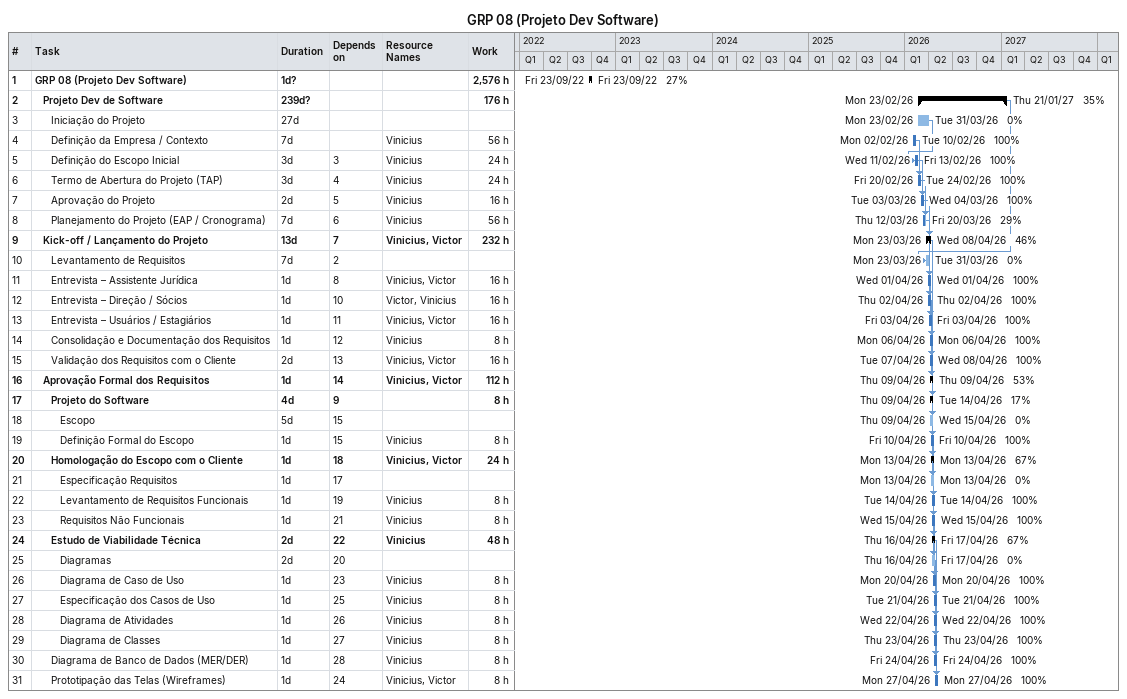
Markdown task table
GRP 08 (Projeto Dev Software)

| ID | Level | Task | Duration | Start | Finish | Predecessors | Resources | % complete | Work (h) |
|---|---|---|---|---|---|---|---|---|---|
| 1 | 1 | **GRP 08 (Projeto Dev Software)** | 1d? | 2022-09-23 | 2022-09-23 |  |  | 27 | 2576 |
| 2 | 2 | **Projeto Dev de Software** | 239d? | 2026-02-23 | 2027-01-21 |  |  | 35 | 176 |
| 3 | 3 | Iniciação do Projeto | 27d | 2026-02-23 | 2026-03-31 |  |  | 0 |  |
| 4 | 3 | Definição da Empresa / Contexto | 7d | 2026-02-02 | 2026-02-10 |  | Vinicius | 100 | 56 |
| 5 | 3 | Definição do Escopo Inicial | 3d | 2026-02-11 | 2026-02-13 | 3 | Vinicius | 100 | 24 |
| 6 | 3 | Termo de Abertura do Projeto (TAP) | 3d | 2026-02-20 | 2026-02-24 | 4 | Vinicius | 100 | 24 |
| 7 | 3 | Aprovação do Projeto | 2d | 2026-03-03 | 2026-03-04 | 5 | Vinicius | 100 | 16 |
| 8 | 3 | Planejamento do Projeto (EAP / Cronograma) | 7d | 2026-03-12 | 2026-03-20 | 6 | Vinicius | 29 | 56 |
| 9 | 2 | **Kick-off / Lançamento do Projeto** | 13d | 2026-03-23 | 2026-04-08 | 7 | Vinicius, Victor | 46 | 232 |
| 10 | 3 | Levantamento de Requisitos | 7d | 2026-03-23 | 2026-03-31 | 2 |  | 0 |  |
| 11 | 3 | Entrevista – Assistente Jurídica | 1d | 2026-04-01 | 2026-04-01 | 8 | Vinicius, Victor | 100 | 16 |
| 12 | 3 | Entrevista – Direção / Sócios | 1d | 2026-04-02 | 2026-04-02 | 10 | Victor, Vinicius | 100 | 16 |
| 13 | 3 | Entrevista – Usuários / Estagiários | 1d | 2026-04-03 | 2026-04-03 | 11 | Vinicius, Victor | 100 | 16 |
| 14 | 3 | Consolidação e Documentação dos Requisitos | 1d | 2026-04-06 | 2026-04-06 | 12 | Vinicius | 100 | 8 |
| 15 | 3 | Validação dos Requisitos com o Cliente | 2d | 2026-04-07 | 2026-04-08 | 13 | Vinicius, Victor | 100 | 16 |
| 16 | 2 | **Aprovação Formal dos Requisitos** | 1d | 2026-04-09 | 2026-04-09 | 14 | Vinicius, Victor | 53 | 112 |
| 17 | 3 | **Projeto do Software** | 4d | 2026-04-09 | 2026-04-14 | 9 |  | 17 | 8 |
| 18 | 4 | Escopo | 5d | 2026-04-09 | 2026-04-15 | 15 |  | 0 |  |
| 19 | 4 | Definição Formal do Escopo | 1d | 2026-04-10 | 2026-04-10 | 15 | Vinicius | 100 | 8 |
| 20 | 3 | **Homologação do Escopo com o Cliente** | 1d | 2026-04-13 | 2026-04-13 | 18 | Vinicius, Victor | 67 | 24 |
| 21 | 4 | Especificação Requisitos | 1d | 2026-04-13 | 2026-04-13 | 17 |  | 0 |  |
| 22 | 4 | Levantamento de Requisitos Funcionais | 1d | 2026-04-14 | 2026-04-14 | 19 | Vinicius | 100 | 8 |
| 23 | 4 | Requisitos Não Funcionais | 1d | 2026-04-15 | 2026-04-15 | 21 | Vinicius | 100 | 8 |
| 24 | 3 | **Estudo de Viabilidade Técnica** | 2d | 2026-04-16 | 2026-04-17 | 22 | Vinicius | 67 | 48 |
| 25 | 4 | Diagramas | 2d | 2026-04-16 | 2026-04-17 | 20 |  | 0 |  |
| 26 | 4 | Diagrama de Caso de Uso | 1d | 2026-04-20 | 2026-04-20 | 23 | Vinicius | 100 | 8 |
| 27 | 4 | Especificação dos Casos de Uso | 1d | 2026-04-21 | 2026-04-21 | 25 | Vinicius | 100 | 8 |
| 28 | 4 | Diagrama de Atividades | 1d | 2026-04-22 | 2026-04-22 | 26 | Vinicius | 100 | 8 |
| 29 | 4 | Diagrama de Classes | 1d | 2026-04-23 | 2026-04-23 | 27 | Vinicius | 100 | 8 |
| 30 | 3 | Diagrama de Banco de Dados (MER/DER) | 1d | 2026-04-24 | 2026-04-24 | 28 | Vinicius | 100 | 8 |
| 31 | 3 | Prototipação das Telas (Wireframes) | 1d | 2026-04-27 | 2026-04-27 | 24 | Vinicius, Victor | 100 | 8 |
